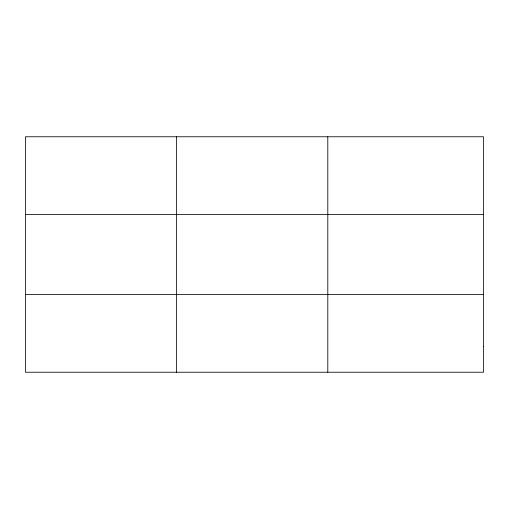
<?xml version="1.0" encoding="UTF-8"?>
<svg xmlns="http://www.w3.org/2000/svg" width="509" height="509" viewBox="0 0 509 509"><rect width="100%" height="100%" fill="white"/><g stroke="black" fill="none" stroke-linecap="round" stroke-linejoin="round"><path stroke-width="0.76" d="M176.623 136.768L176.623 372.232M327.796 136.768L327.796 372.232M25.45 214.474L483.55 214.474M25.45 294.526L483.55 294.526M483.55 346.33L483.55 372.232L25.45 372.232L25.45 136.768L483.55 136.768L483.55 346.33"/></g></svg>
